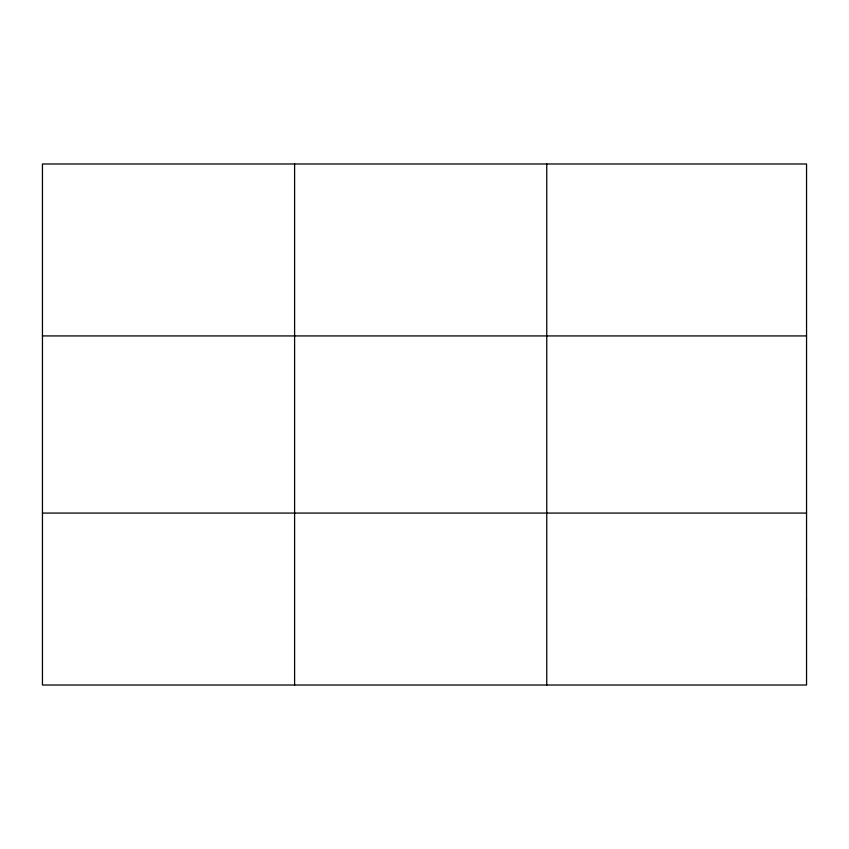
<?xml version="1.0" encoding="UTF-8"?>
<svg xmlns="http://www.w3.org/2000/svg" width="849" height="849" viewBox="0 0 849 849"><rect width="100%" height="100%" fill="white"/><g stroke="black" fill="none" stroke-linecap="round" stroke-linejoin="round"><path stroke-width="1.27" d="M294.603 163.984L294.603 685.016M546.756 163.984L546.756 685.016M42.45 335.928L806.55 335.928M42.45 513.072L806.55 513.072M806.55 599.044L806.55 685.016L42.45 685.016L42.45 163.984L806.55 163.984L806.55 599.044"/></g></svg>
